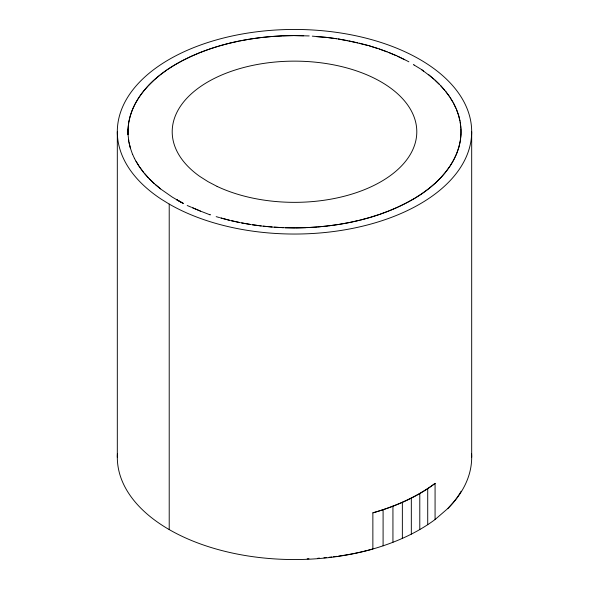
<?xml version="1.0" encoding="UTF-8"?>
<svg xmlns="http://www.w3.org/2000/svg" width="589" height="589" viewBox="0 0 589 589"><rect width="100%" height="100%" fill="white"/><g stroke="black" fill="none" stroke-linecap="round" stroke-linejoin="round"><path stroke-width="0.88" d="M128.019 134.66L128.027 129.175L127.909 133.357L128.814 141.493L128.593 139.799M428.299 74.678L421.378 69.45M414.067 65.018L413.426 64.444M316.484 36.643L326.571 37.401L312.303 36.15M128.041 128.652L128.697 122.762M460.959 134.837L460.303 140.727M460.973 134.314L460.944 128.409C462.659 158.949 439.225 183.908 414.553 198.397C378.572 219.469 336.304 227.575 294.979 227.906L285.135 227.737M128.77 122.24L130.103 116.394M460.23 141.25L458.897 147.103M132.54 154.362L130.346 148.008M130.243 115.871L132.245 110.084M458.757 147.618L456.755 153.405M182.855 203.301L172.26 197.094L160.694 189.01M132.444 109.576L135.117 103.878M456.556 153.92L453.883 159.612M135.374 103.377L138.695 97.796M453.626 160.12L450.305 165.7M209.721 214.705L210.597 214.801M139.011 97.303L142.972 91.862M449.989 166.186L446.028 171.627M143.341 91.383L147.927 86.104M445.659 172.106L441.073 177.385M117.41 453.905A177.186 102.295 0 0 0 372.866 549C394.991 542.609 416.511 533.325 435.072 519.527L435.072 483.363L434.822 483.65A172.459 99.57 0 0 1 372.866 512.835L372.866 549A172.459 99.57 0 0 1 338.719 556.09M435.072 519.527L447.942 508.403L452.926 502.844A172.459 99.57 0 0 0 457.13 497.447M148.347 85.641L153.53 80.553M440.653 177.849L435.47 182.936M154.009 80.111L159.766 75.237M434.991 183.378L429.234 188.259M160.296 74.81L166.606 70.165M428.704 188.686L422.394 193.325M167.18 69.76L174.02 65.372M421.82 193.729L414.98 198.118M372.866 512.835C394.991 506.444 416.511 497.153 435.072 483.363M174.638 64.989L181.964 60.873M414.361 198.5L407.036 202.616M182.627 60.512L190.416 56.691M406.373 202.977L398.584 206.798M191.116 56.36L199.332 52.848M397.884 207.129L389.668 210.648M200.069 52.546L208.675 49.351M388.931 210.95L380.325 214.138M209.441 49.078L218.394 46.229M379.559 214.411L370.606 217.267M219.196 45.986L228.458 43.483M369.804 217.51L360.542 220.006M229.29 43.269L238.817 41.134M359.71 220.22L350.183 222.362M239.671 40.95L249.427 39.191M349.329 222.539L339.573 224.306M250.296 39.043L260.235 37.659M338.704 224.453L328.765 225.837M261.118 37.541L271.198 36.547M327.882 225.948L317.802 226.949M272.089 36.466L282.264 35.863M316.911 227.023L306.736 227.634M283.162 35.819L293.381 35.605M305.838 227.678L295.619 227.891M128.049 134.358C126.679 104.091 149.996 79.493 174.447 65.099C210.428 44.02 252.696 35.914 294.021 35.59L309.203 35.936M294.714 227.899L284.494 227.722M294.286 35.59L303.681 35.752M274.231 227.177L283.589 227.693L273.414 227.118M263.239 226.176L272.516 227.059L262.429 226.095M327.462 37.497L337.416 38.845M327.204 37.46L336.621 38.727M252.379 224.762L261.538 225.999L251.584 224.645M338.292 38.977L357.714 42.798M338.042 38.933L347.282 40.56M241.718 222.929L250.708 224.512L240.93 222.782M348.931 40.877L367.867 45.434M231.286 220.691L240.069 222.62L230.52 220.514M359.319 43.174L368.611 45.648M221.133 218.055L229.681 220.315L220.389 217.849M369.193 45.802L378.403 48.696M219.579 217.621L216.185 216.642M369.421 45.876L377.689 48.46M378.97 48.872L387.827 52.112M187.192 205.509L191.454 207.284M379.191 48.953L387.135 51.854M388.365 52.311L396.831 55.889M200.635 211.179L192.169 207.6M201.173 211.377L209.809 214.742M388.578 52.406L396.169 55.602M192.831 207.888L200.422 211.09M397.347 56.11L405.372 60.004M397.546 56.213L404.753 59.695M183.628 203.485L176.744 199.73L181.265 202.41M405.865 60.247L408.876 61.816M169.212 204.081L161.283 199.192A177.186 102.295 0 0 1 256.149 31.872A177.186 102.295 0 0 1 464.603 160.37A177.186 102.295 0 0 1 169.212 204.081L169.212 529.585M420.951 69.178L414.141 65.062M428.306 74.486L434.262 79.471M421.547 69.576L423.616 71.232M428.453 74.612L433.806 79.073M155.194 184.423L160.547 188.878L154.664 183.959M439.593 84.558L434.763 79.905L439.998 84.978M149.407 178.931L154.237 183.584L148.929 178.452M444.724 90.264L440.447 85.427L445.085 90.691M144.276 173.232L148.553 178.062L143.856 172.732M449.186 96.147L445.483 91.162L449.503 96.589M139.814 167.342L143.517 172.334L139.446 166.834M452.963 102.192L449.841 97.075L453.221 102.641M136.037 161.298L139.159 166.415L135.735 160.775M134.395 158.257L135.499 160.348M456.026 108.369L453.501 103.141L456.232 108.832M132.599 154.303L134.564 158.706M458.375 114.649L456.46 109.333L458.522 115.12M459.987 121.01L458.691 115.635L460.083 121.481M129.013 142.486L130.309 147.861L128.903 141.934M460.856 127.415L460.186 121.997L460.9 127.887M471.686 131.745L471.686 457.255M427.717 488.531L427.717 524.703M419.788 493.42L419.788 529.585M411.328 497.999L411.328 534.164M402.361 502.24L402.361 538.412M392.937 506.142L392.937 542.307M383.093 509.676L383.093 545.848M117.314 131.745L117.314 457.255M471.59 453.905A177.186 102.295 0 0 1 447.942 508.403M461.18 491.219A172.459 99.57 0 0 1 457.609 496.763M336.989 556.325A172.459 99.57 0 0 1 333.529 556.767M331.791 556.98A172.459 99.57 0 0 1 329.177 557.268M326.564 557.533A172.459 99.57 0 0 1 323.935 557.783M319.54 558.136A172.459 99.57 0 0 1 317.78 558.262M308.953 558.725A172.459 99.57 0 0 1 307.186 558.784M217.113 186.418L208.035 181.662L199.796 176.428A122.306 70.614 0 0 1 266.81 62.971A122.306 70.614 0 0 1 413.625 147.729A122.306 70.614 0 0 1 217.113 186.418"/></g></svg>
